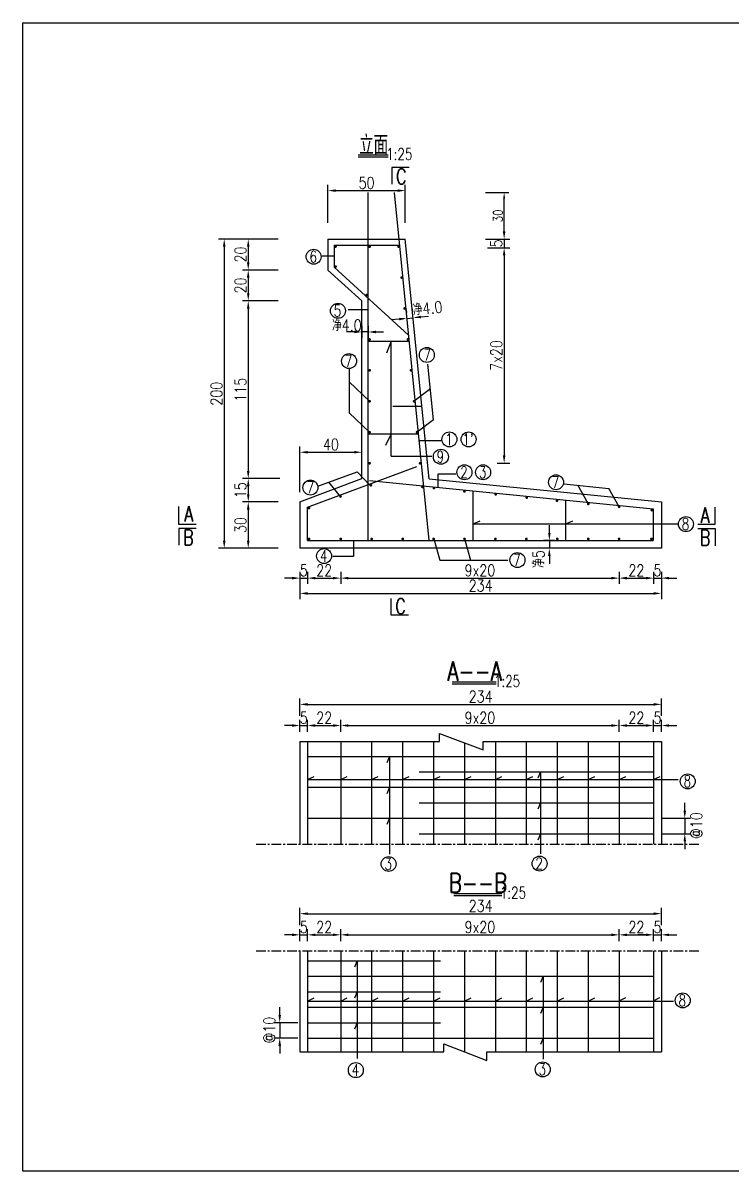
# Model space of a CAD drawing. Header units: millimetres. Extents: x 2923 to 12523, y -1268 to 4624.
# Drawn here: x 5948 to 6407, y -1268 to -525 of the extents above; entities that cross this region are included whole.
import ezdxf
from ezdxf.enums import TextEntityAlignment as Align

# ---------------------------------------------------------------- set-up
doc = ezdxf.new("R2010")
doc.units = ezdxf.units.MM
doc.linetypes.add('CENTER', pattern=[2, 1.25, -0.25, 0.25, -0.25])
for name, color, linetype in [('lk', 7, 'Continuous'), ('中心线', 3, 'CENTER'), ('文字', 7, 'Continuous'), ('标注', 4, 'Continuous'), ('钢筋', 6, 'Continuous')]:
    doc.layers.add(name, color=color, linetype=linetype)
doc.styles.add('XGhz', font='simplex1.shx', dxfattribs={"width": 0.8, "bigfont": 'hztxt.shx'})
doc.styles.add('XGsz', font='simplex1.shx', dxfattribs={"width": 0.8, "bigfont": 'hztxt.shx'})
doc.styles.add('数字', font='simplex1.shx', dxfattribs={"width": 0.8, "bigfont": 'hztxt.shx'})
doc.styles.add('汉字', font='simplex1.shx', dxfattribs={"width": 0.8, "bigfont": 'hztxt.shx'})
doc.dimstyles.new('STANDARD20', dxfattribs={"dimscale": 2, "dimtxt": 3, "dimasz": 2, "dimexe": 1.5, "dimexo": 2.5, "dimgap": 0.5, "dimtad": 1, "dimdec": 0, "dimrnd": 0.1, "dimzin": 0, "dimdsep": 46, "dimtxsty": 'XGsz', "dimcen": 0.09, "dimdle": 1, "dimclrd": 256, "dimclre": 256, "dimclrt": 256, "dimadec": 0, "dimazin": 0, "dimtfac": 1, "dimtdec": 0, "dimtix": 1, "dimtmove": 2, "dimatfit": 3, "dimfxl": 0, "dimtolj": 1, "dimtzin": 0, "dimlwd": -1, "dimlwe": -1, "dimarcsym": 0})
doc.dimstyles.new('STANDARD25', dxfattribs={"dimscale": 2.5, "dimtxt": 3, "dimasz": 2, "dimexe": 1.5, "dimexo": 2.5, "dimgap": 0.5, "dimtad": 1, "dimdec": 0, "dimrnd": 0.1, "dimzin": 0, "dimdsep": 46, "dimtxsty": 'XGsz', "dimcen": 0.09, "dimdle": 1, "dimclrd": 256, "dimclre": 256, "dimclrt": 256, "dimadec": 0, "dimazin": 0, "dimtfac": 1, "dimtdec": 0, "dimtix": 1, "dimtmove": 2, "dimatfit": 3, "dimfxl": 0, "dimtolj": 1, "dimtzin": 0, "dimlwd": -1, "dimlwe": -1, "dimarcsym": 0})

# ---------------------------------------------------------------- blocks, each defined once
blk = doc.blocks.new('*D125')
at = {"layer": 'DEFPOINTS', "color": 0}
for p in [(6119.47, -705.2), (6093.92, -820.14), (6120.69, -820.14)]:
    blk.add_point(p, dxfattribs=at)
at = {"layer": '标注'}
for p, q in [((6113.22, -705.2), (6090.17, -705.2)), ((6093.92, -710.2), (6093.92, -815.14)), ((6114.44, -820.14), (6090.17, -820.14))]:
    blk.add_line(p, q, dxfattribs=at)
for points in [[(6093.08, -710.2), (6094.75, -710.2), (6093.92, -705.2)], [(6093.08, -815.14), (6094.75, -815.14), (6093.92, -820.14)]]:
    blk.add_solid(points, dxfattribs=at)
at = {"layer": '标注', "insert": (6088.92, -762.67), "char_height": 7.5, "attachment_point": 5, "rotation": 90, "style": 'XGsz'}
blk.add_mtext('\\A1;115', dxfattribs=at)
blk = doc.blocks.new('*D124')
at = {"layer": 'DEFPOINTS', "color": 0}
for p in [(6110.48, -665.2), (6078.38, -865.2), (6119.47, -865.2)]:
    blk.add_point(p, dxfattribs=at)
at = {"layer": '标注'}
for p, q in [((6104.23, -665.2), (6074.63, -665.2)), ((6078.38, -670.2), (6078.38, -860.2)), ((6113.22, -865.2), (6074.63, -865.2))]:
    blk.add_line(p, q, dxfattribs=at)
for points in [[(6077.55, -670.2), (6079.22, -670.2), (6078.38, -665.2)], [(6077.55, -860.2), (6079.22, -860.2), (6078.38, -865.2)]]:
    blk.add_solid(points, dxfattribs=at)
at = {"layer": '标注', "insert": (6073.38, -765.2), "char_height": 7.5, "attachment_point": 5, "rotation": 90, "style": 'XGsz'}
blk.add_mtext('\\A1;200', dxfattribs=at)
blk = doc.blocks.new('*D138')
at = {"layer": 'DEFPOINTS', "color": 0}
for p in [(6356.1, -979.8), (6333.78, -990.05), (6356.1, -990.05)]:
    blk.add_point(p, dxfattribs=at)
at = {"layer": '标注'}
for p, q in [((6333.78, -983.8), (6333.78, -976.05)), ((6338.78, -979.8), (6351.1, -979.8)), ((6356.1, -983.8), (6356.1, -976.05))]:
    blk.add_line(p, q, dxfattribs=at)
for points in [[(6338.78, -978.97), (6338.78, -980.64), (6333.78, -979.8)], [(6351.1, -978.97), (6351.1, -980.64), (6356.1, -979.8)]]:
    blk.add_solid(points, dxfattribs=at)
at = {"layer": '标注', "insert": (6344.94, -974.8), "char_height": 7.5, "attachment_point": 5, "style": 'XGsz'}
blk.add_mtext('\\A1;22', dxfattribs=at)
blk = doc.blocks.new('*D129')
at = {"layer": 'DEFPOINTS', "color": 0}
for p in [(6361.1, -966.11), (6127.32, -979.8), (6361.1, -979.8)]:
    blk.add_point(p, dxfattribs=at)
at = {"layer": '标注'}
for p, q in [((6127.32, -973.55), (6127.32, -962.36)), ((6361.1, -973.55), (6361.1, -962.36)), ((6132.32, -966.11), (6356.1, -966.11))]:
    blk.add_line(p, q, dxfattribs=at)
for points in [[(6132.32, -965.28), (6132.32, -966.95), (6127.32, -966.11)], [(6356.1, -965.28), (6356.1, -966.95), (6361.1, -966.11)]]:
    blk.add_solid(points, dxfattribs=at)
at = {"layer": '标注', "insert": (6244.21, -961.11), "char_height": 7.5, "attachment_point": 5, "style": 'XGsz'}
blk.add_mtext('\\A1;234', dxfattribs=at)
blk = doc.blocks.new('*D130')
at = {"layer": 'DEFPOINTS', "color": 0}
for p in [(6132.32, -1171.98), (6114.27, -1181.98), (6132.32, -1181.98)]:
    blk.add_point(p, dxfattribs=at)
at = {"layer": '文字'}
for p, q in [((6114.27, -1166.98), (6114.27, -1161.98)), ((6126.07, -1171.98), (6110.52, -1171.98)), ((6114.27, -1171.98), (6114.27, -1181.98)), ((6126.07, -1181.98), (6110.52, -1181.98)), ((6114.27, -1186.98), (6114.27, -1191.98))]:
    blk.add_line(p, q, dxfattribs=at)
for points in [[(6113.44, -1166.98), (6115.11, -1166.98), (6114.27, -1171.98)], [(6113.44, -1186.98), (6115.11, -1186.98), (6114.27, -1181.98)]]:
    blk.add_solid(points, dxfattribs=at)
at = {"layer": '文字', "insert": (6107.52, -1176.78), "char_height": 7.5, "attachment_point": 5, "rotation": 90, "style": 'XGsz'}
blk.add_mtext('\\A1;@10', dxfattribs=at)
blk = doc.blocks.new('*D139')
at = {"layer": 'DEFPOINTS', "color": 0}
for p in [(6333.78, -979.8), (6153.73, -990.05), (6333.78, -990.05)]:
    blk.add_point(p, dxfattribs=at)
at = {"layer": '标注'}
for p, q in [((6153.73, -983.8), (6153.73, -976.05)), ((6158.73, -979.8), (6328.78, -979.8)), ((6333.78, -983.8), (6333.78, -976.05))]:
    blk.add_line(p, q, dxfattribs=at)
for points in [[(6158.73, -978.97), (6158.73, -980.64), (6153.73, -979.8)], [(6328.78, -978.97), (6328.78, -980.64), (6333.78, -979.8)]]:
    blk.add_solid(points, dxfattribs=at)
at = {"layer": '标注', "insert": (6243.76, -974.8), "char_height": 7.5, "attachment_point": 5, "style": 'XGsz'}
blk.add_mtext('\\A1;9x20', dxfattribs=at)
blk = doc.blocks.new('*D141')
at = {"layer": 'DEFPOINTS', "color": 0}
for p in [(6132.32, -979.8), (6127.32, -990.05), (6132.32, -990.05)]:
    blk.add_point(p, dxfattribs=at)
at = {"layer": '标注'}
for p, q in [((6122.32, -979.8), (6117.32, -979.8)), ((6127.32, -983.8), (6127.32, -976.05)), ((6127.32, -979.8), (6132.32, -979.8)), ((6132.32, -983.8), (6132.32, -976.05)), ((6137.32, -979.8), (6142.32, -979.8))]:
    blk.add_line(p, q, dxfattribs=at)
for points in [[(6122.32, -978.97), (6122.32, -980.64), (6127.32, -979.8)], [(6137.32, -978.97), (6137.32, -980.64), (6132.32, -979.8)]]:
    blk.add_solid(points, dxfattribs=at)
at = {"layer": '标注', "insert": (6129.82, -974.8), "char_height": 7.5, "attachment_point": 5, "style": 'XGsz'}
blk.add_mtext('\\A1;5', dxfattribs=at)
blk = doc.blocks.new('*D140')
at = {"layer": 'DEFPOINTS', "color": 0}
for p in [(6153.73, -979.8), (6132.32, -990.05), (6153.73, -990.05)]:
    blk.add_point(p, dxfattribs=at)
at = {"layer": '标注'}
for p, q in [((6132.32, -983.8), (6132.32, -976.05)), ((6137.32, -979.8), (6148.73, -979.8)), ((6153.73, -983.8), (6153.73, -976.05))]:
    blk.add_line(p, q, dxfattribs=at)
for points in [[(6137.32, -978.97), (6137.32, -980.64), (6132.32, -979.8)], [(6148.73, -978.97), (6148.73, -980.64), (6153.73, -979.8)]]:
    blk.add_solid(points, dxfattribs=at)
at = {"layer": '标注', "insert": (6143.02, -974.8), "char_height": 7.5, "attachment_point": 5, "style": 'XGsz'}
blk.add_mtext('\\A1;22', dxfattribs=at)
blk = doc.blocks.new('*D136')
at = {"layer": 'DEFPOINTS', "color": 0}
for p in [(6167.47, -803.07), (6167.47, -820.14), (6127.32, -835.2)]:
    blk.add_point(p, dxfattribs=at)
at = {"layer": '标注'}
for p, q in [((6127.32, -828.95), (6127.32, -799.32)), ((6167.47, -813.89), (6167.47, -799.32)), ((6132.32, -803.07), (6162.47, -803.07))]:
    blk.add_line(p, q, dxfattribs=at)
for points in [[(6132.32, -802.23), (6132.32, -803.9), (6127.32, -803.07)], [(6162.47, -802.23), (6162.47, -803.9), (6167.47, -803.07)]]:
    blk.add_solid(points, dxfattribs=at)
at = {"layer": '标注', "insert": (6147.39, -798.07), "char_height": 7.5, "attachment_point": 5, "style": 'XGsz'}
blk.add_mtext('\\A1;40', dxfattribs=at)
blk = doc.blocks.new('*D134')
at = {"layer": 'DEFPOINTS', "color": 0}
for p in [(6119.47, -820.14), (6093.92, -835.2), (6119.47, -835.2)]:
    blk.add_point(p, dxfattribs=at)
at = {"layer": '标注'}
for p, q in [((6113.22, -820.14), (6090.17, -820.14)), ((6093.92, -825.14), (6093.92, -830.2)), ((6113.22, -835.2), (6090.17, -835.2))]:
    blk.add_line(p, q, dxfattribs=at)
for points in [[(6093.08, -825.14), (6094.75, -825.14), (6093.92, -820.14)], [(6093.08, -830.2), (6094.75, -830.2), (6093.92, -835.2)]]:
    blk.add_solid(points, dxfattribs=at)
at = {"layer": '标注', "insert": (6088.92, -827.67), "char_height": 7.5, "attachment_point": 5, "rotation": 90, "style": 'XGsz'}
blk.add_mtext('\\A1;15', dxfattribs=at)
blk = doc.blocks.new('*D135')
at = {"layer": 'DEFPOINTS', "color": 0}
for p in [(6119.47, -835.2), (6093.92, -865.2), (6119.47, -865.2)]:
    blk.add_point(p, dxfattribs=at)
at = {"layer": '标注'}
for p, q in [((6113.22, -835.2), (6090.17, -835.2)), ((6093.92, -840.2), (6093.92, -860.2)), ((6113.22, -865.2), (6090.17, -865.2))]:
    blk.add_line(p, q, dxfattribs=at)
for points in [[(6093.08, -840.2), (6094.75, -840.2), (6093.92, -835.2)], [(6093.08, -860.2), (6094.75, -860.2), (6093.92, -865.2)]]:
    blk.add_solid(points, dxfattribs=at)
at = {"layer": '标注', "insert": (6088.92, -850.2), "char_height": 7.5, "attachment_point": 5, "rotation": 90, "style": 'XGsz'}
blk.add_mtext('\\A1;30', dxfattribs=at)
blk = doc.blocks.new('*D128')
at = {"layer": 'DEFPOINTS', "color": 0}
for p in [(6298.46, -860.2), (6288.65, -865.2), (6298.46, -865.2)]:
    blk.add_point(p, dxfattribs=at)
at = {"layer": '标注'}
for p, q in [((6288.65, -855.2), (6288.65, -850.2)), ((6292.21, -860.2), (6284.9, -860.2)), ((6288.65, -860.2), (6288.65, -865.2)), ((6292.21, -865.2), (6284.9, -865.2)), ((6288.65, -870.2), (6288.65, -875.2))]:
    blk.add_line(p, q, dxfattribs=at)
for points in [[(6287.81, -855.2), (6289.48, -855.2), (6288.65, -860.2)], [(6287.81, -870.2), (6289.48, -870.2), (6288.65, -865.2)]]:
    blk.add_solid(points, dxfattribs=at)
at = {"layer": '标注', "insert": (6281.69, -874.24), "char_height": 7.5, "attachment_point": 5, "rotation": 90, "style": '汉字'}
blk.add_mtext('\\A1; 净5', dxfattribs=at)
blk = doc.blocks.new('*D131')
at = {"layer": 'DEFPOINTS', "color": 0}
for p in [(6355.07, -1039.77), (6355.07, -1049.77), (6376.23, -1049.77)]:
    blk.add_point(p, dxfattribs=at)
at = {"layer": '文字'}
for p, q in [((6376.23, -1034.77), (6376.23, -1029.77)), ((6361.32, -1039.77), (6379.98, -1039.77)), ((6376.23, -1039.77), (6376.23, -1049.77)), ((6361.32, -1049.77), (6379.98, -1049.77)), ((6376.23, -1054.77), (6376.23, -1059.77))]:
    blk.add_line(p, q, dxfattribs=at)
for points in [[(6375.4, -1034.77), (6377.07, -1034.77), (6376.23, -1039.77)], [(6375.4, -1054.77), (6377.07, -1054.77), (6376.23, -1049.77)]]:
    blk.add_solid(points, dxfattribs=at)
at = {"layer": '文字', "insert": (6383.72, -1044.52), "char_height": 7.5, "attachment_point": 5, "rotation": 90, "style": 'XGsz'}
blk.add_mtext('\\A1;@10', dxfattribs=at)
blk = doc.blocks.new('*D137')
at = {"layer": 'DEFPOINTS', "color": 0}
for p in [(6361.1, -979.8), (6356.1, -990.05), (6361.1, -990.05)]:
    blk.add_point(p, dxfattribs=at)
at = {"layer": '标注'}
for p, q in [((6351.1, -979.8), (6346.1, -979.8)), ((6356.1, -983.8), (6356.1, -976.05)), ((6356.1, -979.8), (6361.1, -979.8)), ((6361.1, -983.8), (6361.1, -976.05)), ((6366.1, -979.8), (6371.1, -979.8))]:
    blk.add_line(p, q, dxfattribs=at)
for points in [[(6351.1, -978.97), (6351.1, -980.64), (6356.1, -979.8)], [(6366.1, -978.97), (6366.1, -980.64), (6361.1, -979.8)]]:
    blk.add_solid(points, dxfattribs=at)
at = {"layer": '标注', "insert": (6358.6, -974.8), "char_height": 7.5, "attachment_point": 5, "style": 'XGsz'}
blk.add_mtext('\\A1;5', dxfattribs=at)
blk = doc.blocks.new('*D127')
at = {"layer": 'DEFPOINTS', "color": 0}
for p in [(6119.47, -665.2), (6093.92, -685.2), (6119.47, -685.2)]:
    blk.add_point(p, dxfattribs=at)
at = {"layer": '标注'}
for p, q in [((6113.22, -665.2), (6090.17, -665.2)), ((6093.92, -670.2), (6093.92, -680.2)), ((6113.22, -685.2), (6090.17, -685.2))]:
    blk.add_line(p, q, dxfattribs=at)
for points in [[(6093.08, -670.2), (6094.75, -670.2), (6093.92, -665.2)], [(6093.08, -680.2), (6094.75, -680.2), (6093.92, -685.2)]]:
    blk.add_solid(points, dxfattribs=at)
at = {"layer": '标注', "insert": (6088.92, -675.2), "char_height": 7.5, "attachment_point": 5, "rotation": 90, "style": 'XGsz'}
blk.add_mtext('\\A1;20', dxfattribs=at)
blk = doc.blocks.new('*D126')
at = {"layer": 'DEFPOINTS', "color": 0}
for p in [(6100.15, -685.2), (6092.07, -705.2), (6093.92, -705.2)]:
    blk.add_point(p, dxfattribs=at)
at = {"layer": '标注'}
for p, q in [((6093.9, -685.2), (6090.17, -685.2)), ((6093.92, -690.2), (6093.92, -700.2)), ((6098.32, -705.2), (6097.67, -705.2))]:
    blk.add_line(p, q, dxfattribs=at)
for points in [[(6093.08, -690.2), (6094.75, -690.2), (6093.92, -685.2)], [(6093.08, -700.2), (6094.75, -700.2), (6093.92, -705.2)]]:
    blk.add_solid(points, dxfattribs=at)
at = {"layer": '标注', "insert": (6088.92, -695.2), "char_height": 7.5, "attachment_point": 5, "rotation": 90, "style": 'XGsz'}
blk.add_mtext('\\A1;20', dxfattribs=at)
blk = doc.blocks.new('*D199')
at = {"layer": 'DEFPOINTS', "color": 0}
for p in [(6242.3, -670.81), (6248.57, -810.16), (6259.41, -810.16)]:
    blk.add_point(p, dxfattribs=at)
at = {"layer": '标注'}
for p, q in [((6248.55, -670.81), (6263.16, -670.81)), ((6259.41, -675.81), (6259.41, -805.16)), ((6254.82, -810.16), (6263.16, -810.16))]:
    blk.add_line(p, q, dxfattribs=at)
for points in [[(6258.57, -675.81), (6260.24, -675.81), (6259.41, -670.81)], [(6258.57, -805.16), (6260.24, -805.16), (6259.41, -810.16)]]:
    blk.add_solid(points, dxfattribs=at)
at = {"layer": '标注', "insert": (6254.41, -740.49), "char_height": 7.5, "attachment_point": 5, "rotation": 90, "style": 'XGsz'}
blk.add_mtext('\\A1;7x20', dxfattribs=at)
blk = doc.blocks.new('*D198')
at = {"layer": 'DEFPOINTS', "color": 0}
for p in [(6242.3, -665.2), (6242.3, -670.81), (6259.41, -670.81)]:
    blk.add_point(p, dxfattribs=at)
at = {"layer": '标注'}
for p, q in [((6259.41, -660.2), (6259.41, -655.2)), ((6248.55, -665.2), (6263.16, -665.2)), ((6259.41, -665.2), (6259.41, -670.81)), ((6248.55, -670.81), (6263.16, -670.81)), ((6259.41, -675.81), (6259.41, -680.81))]:
    blk.add_line(p, q, dxfattribs=at)
for points in [[(6258.57, -660.2), (6260.24, -660.2), (6259.41, -665.2)], [(6258.57, -675.81), (6260.24, -675.81), (6259.41, -670.81)]]:
    blk.add_solid(points, dxfattribs=at)
at = {"layer": '标注', "insert": (6254.41, -668), "char_height": 7.5, "attachment_point": 5, "rotation": 90, "style": 'XGsz'}
blk.add_mtext('\\A1;5', dxfattribs=at)
blk = doc.blocks.new('*D208')
at = {"layer": 'DEFPOINTS', "color": 0}
for p in [(6153.73, -874.22), (6333.78, -874.22), (6333.78, -884.47)]:
    blk.add_point(p, dxfattribs=at)
at = {"layer": '标注'}
for p, q in [((6153.73, -880.47), (6153.73, -888.22)), ((6333.78, -880.47), (6333.78, -888.22)), ((6158.73, -884.47), (6328.78, -884.47))]:
    blk.add_line(p, q, dxfattribs=at)
for points in [[(6158.73, -883.63), (6158.73, -885.3), (6153.73, -884.47)], [(6328.78, -883.63), (6328.78, -885.3), (6333.78, -884.47)]]:
    blk.add_solid(points, dxfattribs=at)
at = {"layer": '标注', "insert": (6243.76, -879.47), "char_height": 7.5, "attachment_point": 5, "style": 'XGsz'}
blk.add_mtext('\\A1;9x20', dxfattribs=at)
blk = doc.blocks.new('*D207')
at = {"layer": 'DEFPOINTS', "color": 0}
for p in [(6333.78, -874.22), (6356.1, -874.22), (6356.1, -884.47)]:
    blk.add_point(p, dxfattribs=at)
at = {"layer": '标注'}
for p, q in [((6333.78, -880.47), (6333.78, -888.22)), ((6356.1, -880.47), (6356.1, -888.22)), ((6338.78, -884.47), (6351.1, -884.47))]:
    blk.add_line(p, q, dxfattribs=at)
for points in [[(6338.78, -883.63), (6338.78, -885.3), (6333.78, -884.47)], [(6351.1, -883.63), (6351.1, -885.3), (6356.1, -884.47)]]:
    blk.add_solid(points, dxfattribs=at)
at = {"layer": '标注', "insert": (6344.94, -879.47), "char_height": 7.5, "attachment_point": 5, "style": 'XGsz'}
blk.add_mtext('\\A1;22', dxfattribs=at)
blk = doc.blocks.new('*D211')
at = {"layer": 'DEFPOINTS', "color": 0}
for p in [(6356.1, -874.22), (6361.1, -874.22), (6361.1, -884.47)]:
    blk.add_point(p, dxfattribs=at)
at = {"layer": '标注'}
for p, q in [((6356.1, -880.47), (6356.1, -888.22)), ((6361.1, -880.47), (6361.1, -888.22)), ((6351.1, -884.47), (6346.1, -884.47)), ((6356.1, -884.47), (6361.1, -884.47)), ((6366.1, -884.47), (6371.1, -884.47))]:
    blk.add_line(p, q, dxfattribs=at)
for points in [[(6351.1, -883.63), (6351.1, -885.3), (6356.1, -884.47)], [(6366.1, -883.63), (6366.1, -885.3), (6361.1, -884.47)]]:
    blk.add_solid(points, dxfattribs=at)
at = {"layer": '标注', "insert": (6358.6, -879.47), "char_height": 7.5, "attachment_point": 5, "style": 'XGsz'}
blk.add_mtext('\\A1;5', dxfattribs=at)
blk = doc.blocks.new('*D206')
at = {"layer": 'DEFPOINTS', "color": 0}
for p in [(6127.32, -880.66), (6361.1, -880.66), (6361.1, -894.35)]:
    blk.add_point(p, dxfattribs=at)
at = {"layer": '标注'}
for p, q in [((6127.32, -886.91), (6127.32, -898.1)), ((6361.1, -886.91), (6361.1, -898.1)), ((6132.32, -894.35), (6356.1, -894.35))]:
    blk.add_line(p, q, dxfattribs=at)
for points in [[(6132.32, -893.52), (6132.32, -895.19), (6127.32, -894.35)], [(6356.1, -893.52), (6356.1, -895.19), (6361.1, -894.35)]]:
    blk.add_solid(points, dxfattribs=at)
at = {"layer": '标注', "insert": (6244.21, -889.35), "char_height": 7.5, "attachment_point": 5, "style": 'XGsz'}
blk.add_mtext('\\A1;234', dxfattribs=at)
blk = doc.blocks.new('*D210')
at = {"layer": 'DEFPOINTS', "color": 0}
for p in [(6132.32, -874.22), (6153.73, -874.22), (6153.73, -884.47)]:
    blk.add_point(p, dxfattribs=at)
at = {"layer": '标注'}
for p, q in [((6132.32, -880.47), (6132.32, -888.22)), ((6153.73, -880.47), (6153.73, -888.22)), ((6137.32, -884.47), (6148.73, -884.47))]:
    blk.add_line(p, q, dxfattribs=at)
for points in [[(6137.32, -883.63), (6137.32, -885.3), (6132.32, -884.47)], [(6148.73, -883.63), (6148.73, -885.3), (6153.73, -884.47)]]:
    blk.add_solid(points, dxfattribs=at)
at = {"layer": '标注', "insert": (6143.02, -879.47), "char_height": 7.5, "attachment_point": 5, "style": 'XGsz'}
blk.add_mtext('\\A1;22', dxfattribs=at)
blk = doc.blocks.new('*D209')
at = {"layer": 'DEFPOINTS', "color": 0}
for p in [(6127.32, -874.22), (6132.32, -874.22), (6132.32, -884.47)]:
    blk.add_point(p, dxfattribs=at)
at = {"layer": '标注'}
for p, q in [((6127.32, -880.47), (6127.32, -888.22)), ((6132.32, -880.47), (6132.32, -888.22)), ((6122.32, -884.47), (6117.32, -884.47)), ((6127.32, -884.47), (6132.32, -884.47)), ((6137.32, -884.47), (6142.32, -884.47))]:
    blk.add_line(p, q, dxfattribs=at)
for points in [[(6122.32, -883.63), (6122.32, -885.3), (6127.32, -884.47)], [(6137.32, -883.63), (6137.32, -885.3), (6132.32, -884.47)]]:
    blk.add_solid(points, dxfattribs=at)
at = {"layer": '标注', "insert": (6129.82, -879.47), "char_height": 7.5, "attachment_point": 5, "style": 'XGsz'}
blk.add_mtext('\\A1;5', dxfattribs=at)
blk = doc.blocks.new('*D214')
at = {"layer": 'DEFPOINTS', "color": 0}
for p in [(6333.78, -1115.18), (6153.73, -1125.42), (6333.78, -1125.42)]:
    blk.add_point(p, dxfattribs=at)
at = {"layer": '标注'}
for p, q in [((6153.73, -1119.17), (6153.73, -1111.43)), ((6333.78, -1119.17), (6333.78, -1111.43)), ((6158.73, -1115.18), (6328.78, -1115.18))]:
    blk.add_line(p, q, dxfattribs=at)
for points in [[(6158.73, -1114.34), (6158.73, -1116.01), (6153.73, -1115.18)], [(6328.78, -1114.34), (6328.78, -1116.01), (6333.78, -1115.18)]]:
    blk.add_solid(points, dxfattribs=at)
at = {"layer": '标注', "insert": (6243.76, -1110.18), "char_height": 7.5, "attachment_point": 5, "style": 'XGsz'}
blk.add_mtext('\\A1;9x20', dxfattribs=at)
blk = doc.blocks.new('*D213')
at = {"layer": 'DEFPOINTS', "color": 0}
for p in [(6356.1, -1115.18), (6333.78, -1125.42), (6356.1, -1125.42)]:
    blk.add_point(p, dxfattribs=at)
at = {"layer": '标注'}
for p, q in [((6333.78, -1119.17), (6333.78, -1111.43)), ((6356.1, -1119.17), (6356.1, -1111.43)), ((6338.78, -1115.18), (6351.1, -1115.18))]:
    blk.add_line(p, q, dxfattribs=at)
for points in [[(6338.78, -1114.34), (6338.78, -1116.01), (6333.78, -1115.18)], [(6351.1, -1114.34), (6351.1, -1116.01), (6356.1, -1115.18)]]:
    blk.add_solid(points, dxfattribs=at)
at = {"layer": '标注', "insert": (6344.94, -1110.18), "char_height": 7.5, "attachment_point": 5, "style": 'XGsz'}
blk.add_mtext('\\A1;22', dxfattribs=at)
blk = doc.blocks.new('*D217')
at = {"layer": 'DEFPOINTS', "color": 0}
for p in [(6361.1, -1115.18), (6356.1, -1125.42), (6361.1, -1125.42)]:
    blk.add_point(p, dxfattribs=at)
at = {"layer": '标注'}
for p, q in [((6356.1, -1119.17), (6356.1, -1111.43)), ((6361.1, -1119.17), (6361.1, -1111.43)), ((6351.1, -1115.18), (6346.1, -1115.18)), ((6356.1, -1115.18), (6361.1, -1115.18)), ((6366.1, -1115.18), (6371.1, -1115.18))]:
    blk.add_line(p, q, dxfattribs=at)
for points in [[(6351.1, -1114.34), (6351.1, -1116.01), (6356.1, -1115.18)], [(6366.1, -1114.34), (6366.1, -1116.01), (6361.1, -1115.18)]]:
    blk.add_solid(points, dxfattribs=at)
at = {"layer": '标注', "insert": (6358.6, -1110.18), "char_height": 7.5, "attachment_point": 5, "style": 'XGsz'}
blk.add_mtext('\\A1;5', dxfattribs=at)
blk = doc.blocks.new('*D212')
at = {"layer": 'DEFPOINTS', "color": 0}
for p in [(6361.1, -1101.49), (6127.32, -1115.18), (6361.1, -1115.18)]:
    blk.add_point(p, dxfattribs=at)
at = {"layer": '标注'}
for p, q in [((6127.32, -1108.93), (6127.32, -1097.74)), ((6361.1, -1108.93), (6361.1, -1097.74)), ((6132.32, -1101.49), (6356.1, -1101.49))]:
    blk.add_line(p, q, dxfattribs=at)
for points in [[(6132.32, -1100.65), (6132.32, -1102.32), (6127.32, -1101.49)], [(6356.1, -1100.65), (6356.1, -1102.32), (6361.1, -1101.49)]]:
    blk.add_solid(points, dxfattribs=at)
at = {"layer": '标注', "insert": (6244.21, -1096.49), "char_height": 7.5, "attachment_point": 5, "style": 'XGsz'}
blk.add_mtext('\\A1;234', dxfattribs=at)
blk = doc.blocks.new('*D216')
at = {"layer": 'DEFPOINTS', "color": 0}
for p in [(6153.73, -1115.18), (6132.32, -1125.42), (6153.73, -1125.42)]:
    blk.add_point(p, dxfattribs=at)
at = {"layer": '标注'}
for p, q in [((6132.32, -1119.17), (6132.32, -1111.43)), ((6153.73, -1119.17), (6153.73, -1111.43)), ((6137.32, -1115.18), (6148.73, -1115.18))]:
    blk.add_line(p, q, dxfattribs=at)
for points in [[(6137.32, -1114.34), (6137.32, -1116.01), (6132.32, -1115.18)], [(6148.73, -1114.34), (6148.73, -1116.01), (6153.73, -1115.18)]]:
    blk.add_solid(points, dxfattribs=at)
at = {"layer": '标注', "insert": (6143.02, -1110.18), "char_height": 7.5, "attachment_point": 5, "style": 'XGsz'}
blk.add_mtext('\\A1;22', dxfattribs=at)
blk = doc.blocks.new('*D215')
at = {"layer": 'DEFPOINTS', "color": 0}
for p in [(6132.32, -1115.18), (6127.32, -1125.42), (6132.32, -1125.42)]:
    blk.add_point(p, dxfattribs=at)
at = {"layer": '标注'}
for p, q in [((6127.32, -1119.17), (6127.32, -1111.43)), ((6132.32, -1119.17), (6132.32, -1111.43)), ((6122.32, -1115.18), (6117.32, -1115.18)), ((6127.32, -1115.18), (6132.32, -1115.18)), ((6137.32, -1115.18), (6142.32, -1115.18))]:
    blk.add_line(p, q, dxfattribs=at)
for points in [[(6122.32, -1114.34), (6122.32, -1116.01), (6127.32, -1115.18)], [(6137.32, -1114.34), (6137.32, -1116.01), (6132.32, -1115.18)]]:
    blk.add_solid(points, dxfattribs=at)
at = {"layer": '标注', "insert": (6129.82, -1110.18), "char_height": 7.5, "attachment_point": 5, "style": 'XGsz'}
blk.add_mtext('\\A1;5', dxfattribs=at)
blk = doc.blocks.new('*D321')
at = {"layer": 'DEFPOINTS', "color": 0}
for p in [(6195.45, -633.86), (6145.48, -660.88), (6195.45, -660.88)]:
    blk.add_point(p, dxfattribs=at)
at = {"layer": '标注'}
for p, q in [((6145.48, -654.63), (6145.48, -630.11)), ((6195.45, -654.63), (6195.45, -630.11)), ((6150.48, -633.86), (6190.45, -633.86))]:
    blk.add_line(p, q, dxfattribs=at)
for points in [[(6150.48, -633.03), (6150.48, -634.69), (6145.48, -633.86)], [(6190.45, -633.03), (6190.45, -634.69), (6195.45, -633.86)]]:
    blk.add_solid(points, dxfattribs=at)
at = {"layer": '标注', "insert": (6170.46, -628.86), "char_height": 7.5, "attachment_point": 5, "style": 'XGsz'}
blk.add_mtext('\\A1;50', dxfattribs=at)
blk = doc.blocks.new('*D322')
at = {"layer": 'DEFPOINTS', "color": 0}
for p in [(6167.44, -715.1), (6171.44, -715.1), (6167.44, -725.28)]:
    blk.add_point(p, dxfattribs=at)
at = {"layer": '标注'}
for p, q in [((6162.44, -725.28), (6157.44, -725.28)), ((6167.44, -721.35), (6167.44, -729.03)), ((6171.44, -725.28), (6167.44, -725.28)), ((6171.44, -721.35), (6171.44, -729.03)), ((6176.44, -725.28), (6181.44, -725.28))]:
    blk.add_line(p, q, dxfattribs=at)
for points in [[(6162.44, -724.45), (6162.44, -726.12), (6167.44, -725.28)], [(6176.44, -724.45), (6176.44, -726.12), (6171.44, -725.28)]]:
    blk.add_solid(points, dxfattribs=at)
at = {"layer": '标注', "insert": (6157.68, -721.01), "char_height": 7.5, "attachment_point": 5, "style": 'XGsz'}
blk.add_mtext('\\A1;净4.0', dxfattribs=at)
blk = doc.blocks.new('*D323')
at = {"layer": 'DEFPOINTS', "color": 0}
for p in [(6196.63, -717.23), (6200.54, -716.06), (6200.61, -716.84)]:
    blk.add_point(p, dxfattribs=at)
at = {"layer": '标注'}
for p, q in [((6196.01, -711.02), (6196.18, -712.73)), ((6199.99, -710.62), (6200.16, -712.33)), ((6191.58, -716.96), (6186.6, -717.46)), ((6196.55, -716.46), (6200.54, -716.06)), ((6205.51, -715.57), (6210.49, -715.07))]:
    blk.add_line(p, q, dxfattribs=at)
for points in [[(6191.5, -716.13), (6191.66, -717.79), (6196.55, -716.46)], [(6205.43, -714.74), (6205.59, -716.4), (6200.54, -716.06)]]:
    blk.add_solid(points, dxfattribs=at)
at = {"layer": '标注', "insert": (6209.89, -709.93), "char_height": 7.5, "attachment_point": 5, "rotation": 5.71059, "style": 'XGsz'}
blk.add_mtext('\\A1;净4.0', dxfattribs=at)
blk = doc.blocks.new('*D351')
at = {"layer": 'DEFPOINTS', "color": 0}
for p in [(6242.3, -635.12), (6259.41, -635.12), (6242.3, -665.2)]:
    blk.add_point(p, dxfattribs=at)
at = {"layer": '标注'}
for p, q in [((6247.3, -635.12), (6262.41, -635.12)), ((6259.41, -661.2), (6259.41, -639.12)), ((6247.3, -665.2), (6262.41, -665.2))]:
    blk.add_line(p, q, dxfattribs=at)
for points in [[(6258.74, -639.12), (6260.07, -639.12), (6259.41, -635.12)], [(6258.74, -661.2), (6260.07, -661.2), (6259.41, -665.2)]]:
    blk.add_solid(points, dxfattribs=at)
at = {"layer": '标注', "insert": (6255.41, -650.16), "char_height": 6, "attachment_point": 5, "rotation": 90, "style": 'XGsz'}
blk.add_mtext('\\A1;30', dxfattribs=at)

msp = doc.modelspace()

# ---------------------------------------------------------------- linework, layer by layer
at = {"layer": 'DEFPOINTS'}
msp.add_lwpolyline([(5948.22, -525.43), (6998.22, -525.43), (6998.22, -1267.93), (5948.22, -1267.93), (5948.22, -525.43)], dxfattribs=at)
at = {"layer": 'lk'}
for p, q in [((6145.48, -665.2), (6195.45, -665.2)), ((6145.48, -665.2), (6145.48, -685.2)), ((6210.95, -820.18), (6195.45, -665.2)), ((6167.44, -705.2), (6145.48, -685.2)), ((6167.44, -820.15), (6167.44, -705.2)), ((6127.32, -835.2), (6167.47, -820.14)), ((6210.95, -820.18), (6361.1, -835.2)), ((6127.32, -835.2), (6127.32, -865.2)), ((6361.1, -835.2), (6361.1, -865.2)), ((6361.1, -865.2), (6127.32, -865.2)), ((6217.51, -990.05), (6217.51, -984.87)), ((6217.51, -984.87), (6245.76, -995.58)), ((6127.32, -990.05), (6127.32, -1056.45)), ((6127.32, -990.05), (6217.51, -990.05)), ((6245.76, -990.05), (6361.1, -990.05)), ((6245.76, -995.58), (6245.76, -990.05)), ((6361.1, -990.05), (6361.1, -1056.45)), ((6127.32, -1125.42), (6127.32, -1190.89)), ((6361.1, -1125.42), (6361.1, -1190.89)), ((6220.43, -1185.72), (6248.27, -1196.42)), ((6220.43, -1190.89), (6220.43, -1185.72)), ((6127.32, -1190.89), (6220.43, -1190.89)), ((6248.27, -1196.42), (6248.27, -1190.89)), ((6248.27, -1190.89), (6361.1, -1190.89))]:
    msp.add_line(p, q, dxfattribs=at)
at = {"layer": '中心线', "ltscale": 5}
for p, q in [((6099.01, -1056.45), (6386.09, -1056.45)), ((6099.01, -1125.42), (6386.09, -1125.42))]:
    msp.add_line(p, q, dxfattribs=at)
at = {"layer": '文字'}
for p, q in [((6161.89, -860.2), (6161.89, -870.45)), ((6161.89, -870.45), (6148.67, -870.45))]:
    msp.add_line(p, q, dxfattribs=at)
at = {"layer": '标注'}
for p, q in [((6165.04, -612.06), (6184.43, -612.06)), ((6186.8, -618.83), (6186.8, -629.69)), ((6198.05, -618.83), (6186.8, -618.83)), ((6149.48, -676.31), (6141.72, -676.31)), ((6171.44, -710.94), (6158.59, -710.94)), ((6186.27, -731.12), (6183.32, -738.95)), ((6186.27, -805.69), (6186.27, -731.12)), ((6159.11, -748.95), (6159.11, -777.54)), ((6186.27, -759.71), (6186.27, -746.33)), ((6213.74, -782.08), (6210.14, -746.14)), ((6159.11, -757.46), (6172.38, -770.08)), ((6211.74, -762.1), (6201.12, -770.08)), ((6159.11, -777.54), (6172.38, -790.16)), ((6206.27, -773.45), (6187.33, -773.45)), ((6213.74, -782.08), (6203.08, -790.08)), ((6186.27, -791.21), (6182.73, -798.79)), ((6204.46, -795.5), (6218.64, -795.5)), ((6186.27, -805.69), (6212.58, -805.69)), ((6138.95, -825.11), (6164.46, -815.68)), ((6172.82, -824.52), (6164.46, -815.68)), ((6153.59, -831.68), (6145.99, -822.51)), ((6216.75, -825.79), (6216.75, -816.94)), ((6216.75, -816.94), (6228.18, -816.94)), ((6298, -823.55), (6327.08, -826.46)), ((6313.75, -836.22), (6307.15, -824.46)), ((6333.75, -838.33), (6327.08, -826.46)), ((6048.92, -849.72), (6048.92, -838.2)), ((6395.92, -849.63), (6395.92, -838.59)), ((6060.16, -849.72), (6048.92, -849.72)), ((6060.16, -852.3), (6048.92, -852.3)), ((6048.92, -852.3), (6048.92, -863.13)), ((6239.37, -849.47), (6243.87, -847.48)), ((6239.37, -849.47), (6372.07, -849.47)), ((6299.38, -849.47), (6303.88, -847.48)), ((6384.68, -849.63), (6395.92, -849.63)), ((6384.68, -852.47), (6395.92, -852.47)), ((6395.92, -852.47), (6395.92, -863.51)), ((6213.85, -859.12), (6217.76, -872.91)), ((6233.78, -859.12), (6237.69, -872.91)), ((6217.76, -872.91), (6261.71, -872.91)), ((6186.36, -908.5), (6186.36, -897.64)), ((6197.6, -908.5), (6186.36, -908.5)), ((6225.75, -952.9), (6254.16, -952.9)), ((6185.36, -999.77), (6183.58, -1003.88)), ((6185.36, -999.77), (6185.36, -1062.91)), ((6282.89, -1009.77), (6281.1, -1013.88)), ((6282.89, -1009.77), (6282.89, -1062.74)), ((6132.32, -1014.79), (6136.57, -1012.68)), ((6132.32, -1014.79), (6371.86, -1014.79)), ((6153.73, -1014.79), (6157.99, -1012.68)), ((6173.73, -1014.79), (6177.99, -1012.68)), ((6193.73, -1014.79), (6197.99, -1012.68)), ((6213.73, -1014.79), (6217.99, -1012.68)), ((6233.73, -1014.79), (6237.99, -1012.68)), ((6253.73, -1014.79), (6257.99, -1012.68)), ((6273.73, -1014.79), (6277.99, -1012.68)), ((6293.73, -1014.79), (6297.99, -1012.68)), ((6313.73, -1014.79), (6317.99, -1012.68)), ((6333.78, -1014.79), (6338.03, -1012.68)), ((6356.1, -1014.79), (6360.35, -1012.68)), ((6185.36, -1019.77), (6183.58, -1023.88)), ((6282.89, -1029.77), (6281.1, -1033.88)), ((6185.36, -1039.77), (6183.58, -1043.88)), ((6282.89, -1049.77), (6281.1, -1053.88)), ((6226.97, -1089.79), (6257.95, -1089.79)), ((6164.43, -1131.98), (6162.65, -1136.09)), ((6164.43, -1131.98), (6164.43, -1195.05)), ((6284.61, -1141.98), (6282.83, -1146.09)), ((6284.61, -1141.98), (6284.61, -1195.65)), ((6132.32, -1158.02), (6136.57, -1155.91)), ((6132.32, -1158.02), (6368.99, -1158.02)), ((6153.73, -1158.02), (6157.99, -1155.91)), ((6164.43, -1151.98), (6162.65, -1156.09)), ((6173.73, -1158.02), (6177.99, -1155.91)), ((6193.73, -1158.02), (6197.99, -1155.91)), ((6213.73, -1158.02), (6217.99, -1155.91)), ((6233.73, -1158.02), (6237.99, -1155.91)), ((6253.73, -1158.02), (6257.99, -1155.91)), ((6273.73, -1158.02), (6277.99, -1155.91)), ((6293.73, -1158.02), (6297.99, -1155.91)), ((6313.73, -1158.02), (6317.99, -1155.91)), ((6333.78, -1157.88), (6338.03, -1155.77)), ((6355.92, -1157.88), (6360.18, -1155.77)), ((6284.61, -1161.98), (6282.83, -1166.09)), ((6164.43, -1171.98), (6162.65, -1176.09)), ((6284.61, -1181.98), (6282.83, -1186.09))]:
    msp.add_line(p, q, dxfattribs=at)
for centre in [(6136.22, -676.62), (6151.94, -711.61), (6159.11, -744.11), (6209.42, -740.12), (6224.02, -794.76), (6236.4, -794.76), (6218.49, -805.99), (6233.76, -816.02), (6245.83, -816.04), (6134.12, -825.9), (6292.95, -822.46), (6376.98, -849.56), (6142.94, -870.19), (6268.03, -872.8), (6378.14, -1015.91), (6184.71, -1069.36), (6282.33, -1069.1), (6374.87, -1157.59), (6163.49, -1202.68), (6284.35, -1202.22)]:
    msp.add_circle(centre, 4.84, dxfattribs=at)
at = {"layer": '钢筋'}
for p, q in [((6165.04, -610.81), (6184.43, -610.81)), ((6171.44, -860.2), (6171.44, -635.12)), ((6210.93, -860.2), (6188.42, -635.12)), ((6149.48, -669.2), (6149.48, -683.43)), ((6149.48, -669.2), (6191.83, -669.2)), ((6197.64, -727.29), (6149.48, -683.43)), ((6171.44, -731.12), (6198.02, -731.12)), ((6171.44, -791.21), (6204.03, -791.21)), ((6132.32, -838.66), (6202.93, -812.18)), ((6172.41, -821.35), (6355.8, -839.69)), ((6239.37, -860.2), (6239.37, -828.05)), ((6132.32, -860.2), (6132.32, -838.66)), ((6299.38, -860.2), (6299.38, -834.05)), ((6355.8, -839.69), (6355.8, -860.2)), ((6132.32, -860.2), (6355.8, -860.2)), ((6225.75, -951.65), (6254.16, -951.65)), ((6132.32, -990.05), (6132.32, -1056.45)), ((6153.73, -990.05), (6153.73, -1056.45)), ((6173.73, -990.05), (6173.73, -1056.45)), ((6193.73, -990.05), (6193.73, -1056.45)), ((6213.73, -990.05), (6213.73, -1056.45)), ((6233.73, -991.02), (6233.73, -1056.45)), ((6253.73, -990.05), (6253.73, -1056.45)), ((6273.73, -989.91), (6273.73, -1056.45)), ((6293.73, -990.05), (6293.73, -1056.45)), ((6313.73, -990.05), (6313.73, -1056.45)), ((6333.78, -990.05), (6333.78, -1056.45)), ((6356.1, -990.05), (6356.1, -1056.45)), ((6132.32, -999.77), (6356.1, -999.77)), ((6204.39, -1009.77), (6356.1, -1009.77)), ((6132.32, -1019.77), (6356.1, -1019.77)), ((6204.39, -1029.77), (6356.1, -1029.77)), ((6132.32, -1039.77), (6356.1, -1039.77)), ((6204.39, -1049.77), (6356.1, -1049.77)), ((6226.97, -1088.54), (6257.95, -1088.54)), ((6132.32, -1125.42), (6132.32, -1190.89)), ((6153.73, -1125.42), (6153.73, -1190.89)), ((6173.73, -1125.42), (6173.73, -1190.89)), ((6193.73, -1125.42), (6193.73, -1190.89)), ((6213.73, -1125.42), (6213.73, -1190.89)), ((6233.73, -1125.42), (6233.73, -1190.83)), ((6253.73, -1125.42), (6253.73, -1190.89)), ((6273.73, -1125.42), (6273.73, -1190.89)), ((6293.73, -1125.42), (6293.73, -1190.89)), ((6313.73, -1125.42), (6313.73, -1190.89)), ((6333.78, -1125.42), (6333.78, -1190.89)), ((6355.92, -1125.42), (6355.92, -1190.89)), ((6132.32, -1131.98), (6218.35, -1131.98)), ((6132.32, -1141.98), (6355.92, -1141.98)), ((6132.32, -1151.98), (6218.35, -1151.98)), ((6132.32, -1161.98), (6355.92, -1161.98)), ((6132.32, -1171.98), (6218.35, -1171.98)), ((6132.32, -1181.98), (6355.92, -1181.98))]:
    msp.add_line(p, q, dxfattribs=at)
at = {"layer": '钢筋', "const_width": 0.875}
for points in [[(6150.81, -670.08, -1), (6149.93, -670.08, -1)], [(6172.82, -670.08, -1), (6171.95, -670.08, -1)], [(6191.53, -670.08, -1), (6190.66, -670.08, -1)], [(6150.81, -682.97, -1), (6149.93, -682.97, -1)], [(6193.58, -690.08, -1), (6192.7, -690.08, -1)], [(6170.99, -701.29, -1), (6170.12, -701.29, -1)], [(6195.46, -710.08, -1), (6194.59, -710.08, -1)], [(6172.82, -730.08, -1), (6171.95, -730.08, -1)], [(6197.62, -730.08, -1), (6196.74, -730.08, -1)], [(6172.82, -750.08, -1), (6171.95, -750.08, -1)], [(6199.56, -750.08, -1), (6198.68, -750.08, -1)], [(6172.82, -770.08, -1), (6171.95, -770.08, -1)], [(6201.6, -770.08, -1), (6200.73, -770.08, -1)], [(6172.82, -790.08, -1), (6171.95, -790.08, -1)], [(6203.52, -790.08, -1), (6202.64, -790.08, -1)], [(6172.82, -810.16, -1), (6171.95, -810.16, -1)], [(6205.47, -810.16, -1), (6204.6, -810.16, -1)], [(6173.67, -824.39, -1), (6172.8, -824.39, -1)], [(6154.03, -831.68, -1), (6153.16, -831.68, -1)], [(6206.14, -825.51, 1), (6207.02, -825.51, 1)], [(6214.44, -826.32, -1), (6213.57, -826.23, -1)], [(6234.19, -828.43, -1), (6233.32, -828.34, -1)], [(6254.32, -830.35, -1), (6253.45, -830.26, -1)], [(6274.45, -832.44, -1), (6273.58, -832.35, -1)], [(6133.67, -839.15, -1), (6132.79, -839.15, -1)], [(6294.07, -834.43, -1), (6293.2, -834.34, -1)], [(6314.23, -836.51, -1), (6313.36, -836.42, -1)], [(6334.19, -838.38, -1), (6333.32, -838.29, -1)], [(6355.35, -840.57, -1), (6354.48, -840.48, -1)], [(6133.7, -859.12, -1), (6132.82, -859.12, -1)], [(6154.17, -859.12, -1), (6153.3, -859.12, -1)], [(6174.17, -859.12, -1), (6173.3, -859.12, -1)], [(6194.29, -859.12, -1), (6193.41, -859.12, -1)], [(6214.22, -859.12, -1), (6213.34, -859.12, -1)], [(6234.22, -859.12, -1), (6233.34, -859.12, -1)], [(6254.22, -859.12, -1), (6253.34, -859.12, -1)], [(6274.22, -859.12, -1), (6273.34, -859.12, -1)], [(6294.22, -859.12, -1), (6293.34, -859.12, -1)], [(6314.22, -859.12, -1), (6313.34, -859.12, -1)], [(6334.22, -859.12, -1), (6333.34, -859.12, -1)], [(6355.09, -859.12, -1), (6354.22, -859.12, -1)]]:
    msp.add_lwpolyline(points, format="xyb", close=True, dxfattribs=at)

# ---------------------------------------------------------------- texts
at = {"layer": '文字', "width": 0.75}
for s, height, style, p in [('立面', 12.5, 'XGhz', (6175.02, -603.77)), ('1:25', 7.5, '数字', (6191.6, -610.25)), ('C', 10, 'XGhz', (6192.89, -624.69)), ('6', 7.5, '数字', (6135.93, -676.55)), ('5', 7.5, '数字', (6151.65, -711.54)), ('7', 7.5, '数字', (6158.82, -744.05)), ('7', 7.5, '数字', (6209.7, -740.05)), ('1', 7.5, '数字', (6223.73, -794.69)), ("1'", 7.5, '数字', (6236.11, -794.69)), ('9', 7.5, '数字', (6218.2, -805.92)), ('2', 7.5, '数字', (6233.47, -815.95)), ('3', 7.5, '数字', (6245.54, -815.98)), ('7', 7.5, '数字', (6134.12, -825.84)), ('7', 7.5, '数字', (6292.66, -822.4)), ('A', 10, 'XGhz', (6055.58, -842.85)), ('A', 10, 'XGhz', (6389.39, -843.78)), ('8', 7.5, '数字', (6376.7, -849.49)), ('B', 10, 'XGhz', (6055.22, -858.15)), ('B', 10, 'XGhz', (6389.39, -858.32)), ('4', 7.5, '数字', (6142.66, -870.12)), ('7', 7.5, '数字', (6267.75, -872.74)), ('C', 10, 'XGhz', (6192.44, -902.65)), ('A--A', 12.5, 'XGhz', (6240.27, -944.61)), ('1:25', 7.5, '数字', (6261.32, -951.09)), ('8', 7.5, '数字', (6377.85, -1015.84)), ('3', 7.5, '数字', (6184.43, -1069.29)), ('2', 7.5, '数字', (6282.05, -1069.03)), ('B--B', 12.5, 'XGhz', (6242.47, -1081.5)), ('1:25', 7.5, '数字', (6265.12, -1087.97)), ('8', 7.5, '数字', (6374.59, -1157.52)), ('4', 7.5, '数字', (6163.2, -1202.61)), ('3', 7.5, '数字', (6284.07, -1202.16))]:
    msp.add_text(s, height=height, dxfattribs=dict(at, style=style)).set_placement(p, align=Align.MIDDLE)

# ---------------------------------------------------------------- dimensions: what is measured, and where the dimension line sits
at = {"layer": '文字'}
for base, p1, p2, picture, middle in [((6376.23, -1049.77), (6355.07, -1039.77), (6355.07, -1049.77), '*D131', (6383.72, -1044.52)), ((6114.27, -1181.98), (6132.32, -1171.98), (6132.32, -1181.98), '*D130', (6107.52, -1176.78))]:
    dim = msp.add_linear_dim(base=base, p1=p1, p2=p2, angle=90, text='@10', dimstyle='STANDARD25', dxfattribs=at)
    dim.commit()
    dim.dimension.update_dxf_attribs({"geometry": picture, "text_midpoint": middle, "dimtype": 160})
at = {"layer": '标注'}
for base, p1, p2, picture, middle in [((6195.45, -633.86), (6145.48, -660.88), (6195.45, -660.88), '*D321', (6170.46, -628.86)), ((6167.47, -803.07), (6127.32, -835.2), (6167.47, -820.14), '*D136', (6147.39, -798.07)), ((6132.32, -884.47), (6127.32, -874.22), (6132.32, -874.22), '*D209', (6129.82, -879.47)), ((6361.1, -884.47), (6356.1, -874.22), (6361.1, -874.22), '*D211', (6358.6, -879.47)), ((6361.1, -894.35), (6127.32, -880.66), (6361.1, -880.66), '*D206', (6244.21, -889.35)), ((6361.1, -966.11), (6127.32, -979.8), (6361.1, -979.8), '*D129', (6244.21, -961.11)), ((6132.32, -979.8), (6127.32, -990.05), (6132.32, -990.05), '*D141', (6129.82, -974.8)), ((6361.1, -979.8), (6356.1, -990.05), (6361.1, -990.05), '*D137', (6358.6, -974.8)), ((6361.1, -1101.49), (6127.32, -1115.18), (6361.1, -1115.18), '*D212', (6244.21, -1096.49)), ((6132.32, -1115.18), (6127.32, -1125.42), (6132.32, -1125.42), '*D215', (6129.82, -1110.18)), ((6361.1, -1115.18), (6356.1, -1125.42), (6361.1, -1125.42), '*D217', (6358.6, -1110.18))]:
    dim = msp.add_linear_dim(base=base, p1=p1, p2=p2, dimstyle='STANDARD25', dxfattribs=at)
    dim.commit()
    dim.dimension.update_dxf_attribs({"geometry": picture, "text_midpoint": middle})
for base, p1, p2, dimstyle, picture, middle in [((6259.41, -635.12), (6242.3, -665.2), (6242.3, -635.12), 'STANDARD20', '*D351', (6255.41, -650.16)), ((6078.38, -865.2), (6110.48, -665.2), (6119.47, -865.2), 'STANDARD25', '*D124', (6073.38, -765.2)), ((6093.92, -685.2), (6119.47, -665.2), (6119.47, -685.2), 'STANDARD25', '*D127', (6088.92, -675.2)), ((6093.92, -705.2), (6100.15, -685.2), (6092.07, -705.2), 'STANDARD25', '*D126', (6088.92, -695.2)), ((6093.92, -820.14), (6119.47, -705.2), (6120.69, -820.14), 'STANDARD25', '*D125', (6088.92, -762.67)), ((6093.92, -835.2), (6119.47, -820.14), (6119.47, -835.2), 'STANDARD25', '*D134', (6088.92, -827.67)), ((6093.92, -865.2), (6119.47, -835.2), (6119.47, -865.2), 'STANDARD25', '*D135', (6088.92, -850.2))]:
    dim = msp.add_linear_dim(base=base, p1=p1, p2=p2, angle=90, dimstyle=dimstyle, dxfattribs=at)
    dim.commit()
    dim.dimension.update_dxf_attribs({"geometry": picture, "text_midpoint": middle})
at = {"layer": '标注', "color": 8}
for base, p1, p2, text, picture, middle in [((6259.41, -670.81), (6242.3, -665.2), (6242.3, -670.81), '5', '*D198', (6254.41, -668)), ((6259.41, -810.16), (6242.3, -670.81), (6248.57, -810.16), '7x20', '*D199', (6254.41, -740.49))]:
    dim = msp.add_linear_dim(base=base, p1=p1, p2=p2, angle=90, text=text, dimstyle='STANDARD25', dxfattribs=at)
    dim.commit()
    dim.dimension.update_dxf_attribs({"geometry": picture, "text_midpoint": middle})
at = {"layer": '标注'}
dim = msp.add_linear_dim(base=(6200.54, -716.06), p1=(6196.63, -717.23), p2=(6200.61, -716.84), angle=5.71059, text='净4.0', dimstyle='STANDARD25', dxfattribs=at)
dim.commit()
dim.dimension.update_dxf_attribs({"geometry": '*D323', "text_midpoint": (6209.89, -709.93), "dimtype": 161})
dim = msp.add_linear_dim(base=(6167.44, -725.28), p1=(6171.44, -715.1), p2=(6167.44, -715.1), text='净4.0', dimstyle='STANDARD25', dxfattribs=at)
dim.commit()
dim.dimension.update_dxf_attribs({"geometry": '*D322', "text_midpoint": (6157.68, -721.01), "dimtype": 160})
dim = msp.add_linear_dim(base=(6288.65, -865.2), p1=(6298.46, -860.2), p2=(6298.46, -865.2), angle=90, text=' 净5', dimstyle='STANDARD25', override={"dimtxsty": '汉字'}, dxfattribs=at)
dim.commit()
dim.dimension.update_dxf_attribs({"geometry": '*D128', "text_midpoint": (6281.69, -874.24), "dimtype": 160})
for base, p1, p2, text, picture, middle in [((6153.73, -884.47), (6132.32, -874.22), (6153.73, -874.22), '22', '*D210', (6143.02, -879.47)), ((6333.78, -884.47), (6153.73, -874.22), (6333.78, -874.22), '9x20', '*D208', (6243.76, -879.47)), ((6153.73, -979.8), (6132.32, -990.05), (6153.73, -990.05), '22', '*D140', (6143.02, -974.8)), ((6333.78, -979.8), (6153.73, -990.05), (6333.78, -990.05), '9x20', '*D139', (6243.76, -974.8)), ((6153.73, -1115.18), (6132.32, -1125.42), (6153.73, -1125.42), '22', '*D216', (6143.02, -1110.18)), ((6333.78, -1115.18), (6153.73, -1125.42), (6333.78, -1125.42), '9x20', '*D214', (6243.76, -1110.18))]:
    dim = msp.add_linear_dim(base=base, p1=p1, p2=p2, text=text, dimstyle='STANDARD25', dxfattribs=at)
    dim.commit()
    dim.dimension.update_dxf_attribs({"geometry": picture, "text_midpoint": middle})
at = {"layer": '标注', "color": 8}
for base, p1, p2, picture, middle in [((6356.1, -884.47), (6333.78, -874.22), (6356.1, -874.22), '*D207', (6344.94, -879.47)), ((6356.1, -979.8), (6333.78, -990.05), (6356.1, -990.05), '*D138', (6344.94, -974.8)), ((6356.1, -1115.18), (6333.78, -1125.42), (6356.1, -1125.42), '*D213', (6344.94, -1110.18))]:
    dim = msp.add_linear_dim(base=base, p1=p1, p2=p2, dimstyle='STANDARD25', dxfattribs=at)
    dim.commit()
    dim.dimension.update_dxf_attribs({"geometry": picture, "text_midpoint": middle})

doc.saveas('drawing.dxf')
